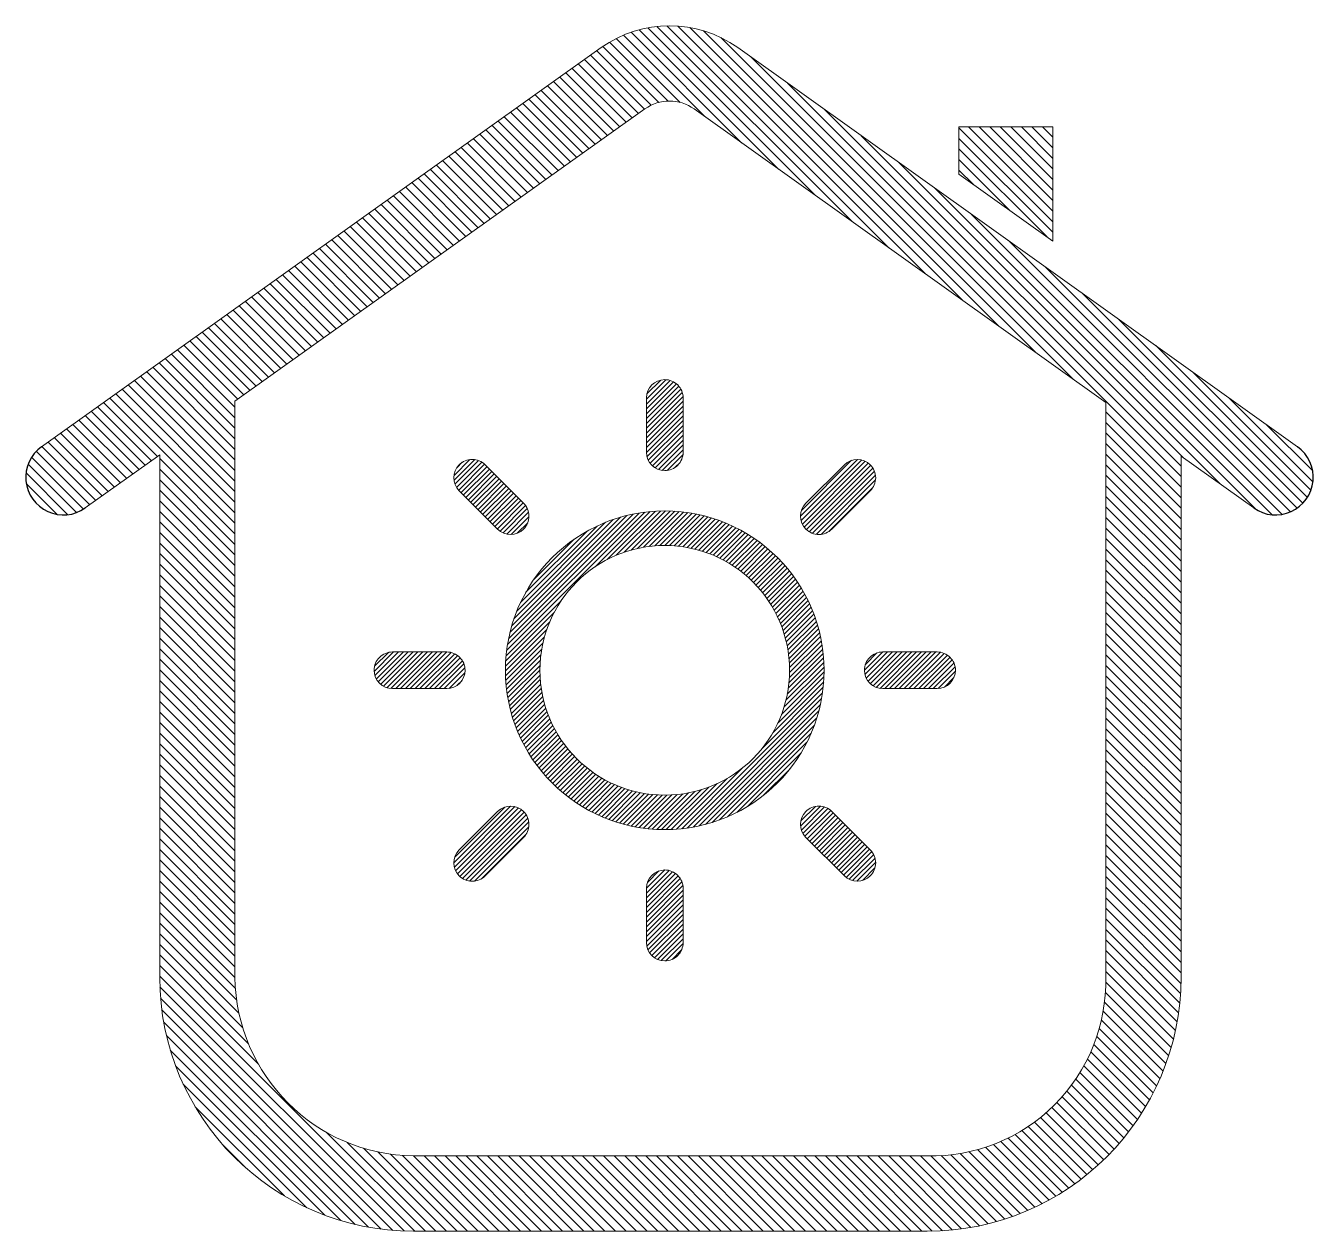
# Model space of a CAD drawing. Header units: inches. Extents: x -244 to 524, y 600 to 1121.
# Drawn here: x 105.9 to 126.57, y 1010.04 to 1029.39 of the extents above; entities that cross this region are included whole.
import ezdxf

# ---------------------------------------------------------------- set-up
doc = ezdxf.new("R2010")
doc.units = ezdxf.units.IN
doc.layers.add('DWG', color=7, linetype='Continuous')

msp = doc.modelspace()

# ---------------------------------------------------------------- hatches: boundary and pattern name
h = msp.add_hatch()
h.set_pattern_fill('ANSI31', color=256, scale=0.03775200000000001, angle=180)
h.set_pattern_definition([(135, (39771.73159669335, -3560.021948590676), (0.08475565727065068, 0.0847556572706507), [])])
edge = h.paths.add_edge_path(flags=16)
edge.add_arc((120.4313194354665, 1014.056500803626), 2.804358016337945, -91.25370356869422, 1.2596779101122024, ccw=False)
edge.add_line((120.3699614588007, 1011.252814108843), (112.1259858684279, 1011.252814108839))
edge.add_arc((112.1614221977096, 1014.155108944325), 2.902511161997623, 180.6935628474613, 269.3004669271686, ccw=False)
edge.add_line((109.2591236855113, 1014.119975034617), (109.2591236855254, 1023.366350435246))
edge.add_line((109.2591236855254, 1023.366350435246), (115.838489068665, 1028.057645850097))
edge.add_arc((116.2330922052077, 1027.504229791824), 0.6796918190802873, 54.50993046500702, 125.49006953424751, ccw=False)
edge.add_line((116.6276953417578, 1028.057645850092), (123.2349997171062, 1023.346429050978))
edge.add_line((123.2349997171062, 1023.346429050978), (123.2349997170923, 1014.118151125776))
edge = h.paths.add_edge_path()
edge.add_arc((106.5048101409417, 1022.143940532875), 0.6037434649636539, 125.49006953456649, 305.49006953469797, ccw=False)
edge.add_line((106.1542997209929, 1022.635518214419), (115.1374682287667, 1029.040801213196))
edge.add_arc((116.2330922052116, 1027.504229791812), 1.887178749031679, 54.50993046543363, 125.49006953456649, ccw=False)
edge.add_line((117.3287161816496, 1029.040801213196), (126.3118846894303, 1022.635518214419))
edge.add_arc((125.9613742694812, 1022.143940532875), 0.6037434649636539, -125.49006953468893, 54.50993046543363, ccw=False)
edge.add_line((125.610863849532, 1021.652362851331), (124.4430637170913, 1022.485041246244))
edge.add_line((124.4430637170913, 1022.485041246247), (124.4430637170913, 1014.119022948959))
edge.add_arc((120.3687908769757, 1014.119022948955), 4.07427284011854, -90, 5.212541509536095e-11, ccw=False)
edge.add_line((120.3687908769757, 1010.044750108842), (112.1253325256351, 1010.044750108842))
edge.add_arc((112.1253325256351, 1014.119022948959), 4.07427284011854, 180, 270, ccw=False)
edge.add_line((108.0510596855195, 1014.119022948959), (108.0510596855195, 1022.504962630503))
edge.add_line((108.0510596855195, 1022.5049626305), (106.8553205608909, 1021.652362851331))
h.paths.add_polyline_path([(120.8792266482091, 1027.769800948387), (120.879226648202, 1027.009567103122), (122.3867075990642, 1025.934685551346), (122.3867075990573, 1027.769800948387)], flags=16)
h = msp.add_hatch()
h.set_pattern_fill('ANSI31', color=256, scale=0.0173079648976818)
h.set_pattern_definition([(44.99999999999999, (-10012.93859040948, 1527.793268731551), (-0.03885748942891425, 0.03885748942891422), [])])
edge = h.paths.add_edge_path()
edge.add_arc((119.2478933925625, 1015.956082168768), 0.2942354032651394, 224.9999999990908, 314.9999999985288, ccw=False)
edge.add_line((119.0398375436452, 1015.748026319857), (118.4232644606681, 1016.364599402823))
edge.add_arc((118.631320309583, 1016.572655251742), 0.294235403268917, 135.0000000006199, 225.0000000004381, ccw=False)
edge.add_arc((118.6313203095848, 1016.572655251736), 0.294235403273968, 44.999999999884324, 135.0000000001157, ccw=False)
edge.add_line((118.8393761585056, 1016.780711100656), (119.4559492414711, 1016.164138017689))
edge.add_arc((119.2478933925518, 1015.956082168768), 0.2942354032732675, -45.000000000119826, 45.000000000119826, ccw=False)
edge = h.paths.add_edge_path()
edge.add_arc((113.0662807185274, 1022.137694842803), 0.2942354032671979, 135.0000000016076, 225.0000000010373)
edge.add_line((112.8582248696158, 1021.929638993884), (113.4747979525775, 1021.313065910912))
edge.add_arc((113.6828538015003, 1021.521121759828), 0.294235403272355, 224.9999999989751, 314.9999999987767)
edge.add_arc((113.6828538014954, 1021.521121759825), 0.2942354032736072, 314.9999999998802, 405.0000000001198)
edge.add_line((113.890909650415, 1021.729177608745), (113.2743365674475, 1022.345750691712))
edge.add_arc((113.0662807185269, 1022.137694842793), 0.294235403273968, 44.99999999988428, 135.0000000001157)
edge = h.paths.add_edge_path()
edge.add_arc((113.0662807185288, 1015.956082168759), 0.2942354032665188, 134.9999999994917, 224.9999999989214, ccw=False)
edge.add_line((112.8582248696158, 1016.164138017676), (113.4747979525775, 1016.780711100646))
edge.add_arc((113.6828538015013, 1016.572655251731), 0.294235403272355, 45.000000001487706, 135.0000000012894, ccw=False)
edge.add_arc((113.6828538014942, 1016.572655251734), 0.294235403275305, -45.000000000119826, 45.000000000119826, ccw=False)
edge.add_line((113.890909650415, 1016.364599402813), (113.2743365674475, 1015.748026319846))
edge.add_arc((113.0662807185299, 1015.956082168765), 0.2942354032712514, 224.9999999995537, 314.99999999978513, ccw=False)
edge = h.paths.add_edge_path()
edge.add_arc((119.2478933925597, 1022.137694842789), 0.294235403269214, 45.00000000153734, 135.0000000009753)
edge.add_line((119.0398375436395, 1022.345750691703), (118.4232644606719, 1021.729177608736))
edge.add_arc((118.6313203095845, 1021.521121759816), 0.2942354032682379, 134.999999999033, 224.9999999988511)
edge.add_arc((118.6313203095855, 1021.521121759823), 0.294235403273968, 224.999999999752, 314.9999999999835)
edge.add_line((118.8393761585056, 1021.313065910903), (119.4559492414711, 1021.92963899387))
edge.add_arc((119.2478933925511, 1022.137694842791), 0.2942354032742863, 314.9999999998802, 405.0000000001198)
edge = h.paths.add_edge_path()
edge.add_arc((120.5281472960176, 1019.046888505791), 0.2942354032694502, 269.9999999985564, 359.9999999979895, ccw=False)
edge.add_line((120.5281472960101, 1018.752653102521), (119.6561812798797, 1018.752653102518))
edge.add_arc((119.6561812798776, 1019.046888505783), 0.2942354032650983, 180.0000000006078, 270.0000000004208, ccw=False)
edge.add_arc((119.656181279883, 1019.046888505785), 0.2942354032705007, 90.00000000063119, 180.000000000865, ccw=False)
edge.add_line((119.6561812798797, 1019.341123909055), (120.5281472960101, 1019.341123909055))
edge.add_arc((120.5281472960116, 1019.04688850578), 0.2942354032753027, 7.008793545537628e-11, 90.00000000030388, ccw=False)
edge = h.paths.add_edge_path()
edge.add_arc((111.7860268150607, 1019.046888505786), 0.2942354032646481, 180.0000000010754, 270.0000000005085)
edge.add_line((111.7860268150634, 1018.752653102521), (112.6579928311995, 1018.752653102518))
edge.add_arc((112.6579928312035, 1019.046888505785), 0.2942354032670191, 269.9999999992052, 359.9999999990181)
edge.add_arc((112.6579928311982, 1019.046888505783), 0.2942354032724215, 359.9999999995091, 449.9999999997428)
edge.add_line((112.6579928311995, 1019.341123909055), (111.7860268150671, 1019.341123909055))
edge.add_arc((111.7860268150685, 1019.046888505783), 0.2942354032724215, 90.00000000025715, 180.0000000004909)
edge = h.paths.add_edge_path()
edge.add_arc((116.1570870555473, 1014.675828265301), 0.2942354032662988, 179.9999999988779, 269.99999999831095, ccw=False)
edge.add_line((115.862851652281, 1014.675828265307), (115.8628516522772, 1015.547794281435))
edge.add_arc((116.1570870555458, 1015.547794281441), 0.2942354032686999, 90.00000000140273, 180.0000000012157, ccw=False)
edge.add_arc((116.1570870555421, 1015.547794281433), 0.2942354032772237, 4.4417447497835383e-10, 90.00000000067803, ccw=False)
edge.add_line((116.4513224588194, 1015.547794281435), (116.4513224588194, 1014.675828265309))
edge.add_arc((116.1570870555426, 1014.675828265312), 0.2942354032767435, 269.9999999992285, 359.9999999994623, ccw=False)
edge = h.paths.add_edge_path()
edge.add_arc((116.157087055547, 1023.417948746258), 0.2942354032660587, 90.00000000164229, 180.0000000010754)
edge.add_line((115.862851652281, 1023.417948746252), (115.8628516522772, 1022.545982730125))
edge.add_arc((116.1570870555462, 1022.545982730118), 0.29423540326894, 179.9999999987376, 269.9999999985505)
edge.add_arc((116.157087055542, 1022.545982730127), 0.2942354032774637, 269.9999999993688, 359.9999999996026)
edge.add_line((116.4513224588194, 1022.545982730125), (116.4513224588194, 1023.417948746251))
edge.add_arc((116.1570870555428, 1023.417948746248), 0.2942354032765034, 5.844425387247636e-10, 90.00000000081822)
edge = h.paths.add_edge_path(flags=17)
edge.add_arc((116.1570870555387, 1019.04688850578), 2.003357676128128, 0, 360)
edge = h.paths.add_edge_path()
edge.add_arc((116.1570870555387, 1019.04688850578), 2.557212552853946, 0, 360)

# ---------------------------------------------------------------- linework, layer by layer
at = {"lineweight": 5}
for p, q in [((122.3867075990573, 1027.769800948387), (120.8792266482091, 1027.769800948387)), ((120.8792266482091, 1027.769800948387), (120.879226648202, 1027.009567103122)), ((122.3867075990642, 1025.934685551346), (122.3867075990573, 1027.769800948387)), ((108.0510596855195, 1022.504962630503), (108.0510596855195, 1014.119022948959)), ((112.1253325256351, 1010.044750108842), (120.3687908769757, 1010.044750108842))]:
    msp.add_line(p, q, dxfattribs=at)
for points in [[(123.2349997170923, 1014.118151125776, -0.427120995568998), (120.3699614588007, 1011.252814108843), (112.1259858684279, 1011.252814108839, -0.4071099223713556), (109.2591236855113, 1014.119975034617), (109.2591236855254, 1023.366350435246), (115.838489068665, 1028.057645850097, -0.320006987056224), (116.6276953417578, 1028.057645850092), (123.2349997171062, 1023.346429050978)], [(116.1570870555387, 1023.712184149524, 0.4142135623701922), (115.862851652281, 1023.417948746252), (115.8628516522772, 1022.545982730125, 0.414213562372151), (116.1570870555387, 1022.251747326849, 0.4142135623743056), (116.4513224588194, 1022.545982730125), (116.4513224588194, 1023.417948746251, 0.4142135623743056)], [(112.8582248696061, 1022.345750691712, 0.4142135623701922), (112.8582248696158, 1021.929638993884), (113.4747979525775, 1021.313065910912, 0.414213562372151), (113.890909650415, 1021.313065910904, 0.4142135623743056), (113.890909650415, 1021.729177608745), (113.2743365674475, 1022.345750691712, 0.4142135623743056)], [(119.4559492414711, 1022.345750691712, 0.4142135623701922), (119.0398375436395, 1022.345750691703), (118.4232644606719, 1021.729177608736, 0.414213562372151), (118.4232644606643, 1021.313065910904, 0.4142135623743056), (118.8393761585056, 1021.313065910903), (119.4559492414711, 1021.92963899387, 0.4142135623743056)], [(111.491791411796, 1019.04688850578, 0.4142135623701922), (111.7860268150634, 1018.752653102521), (112.6579928311995, 1018.752653102518, 0.414213562372151), (112.9522282344705, 1019.04688850578, 0.4142135623743056), (112.6579928311995, 1019.341123909055), (111.7860268150671, 1019.341123909055, 0.4142135623743056)], [(120.822382699287, 1019.04688850578, -0.4142135623701922), (120.5281472960101, 1018.752653102521), (119.6561812798797, 1018.752653102518, -0.414213562372151), (119.3619458766124, 1019.04688850578, -0.4142135623743056), (119.6561812798797, 1019.341123909055), (120.5281472960101, 1019.341123909055, -0.4142135623743056)], [(112.8582248696101, 1015.748026319848, -0.4142135623701922), (112.8582248696158, 1016.164138017676), (113.4747979525775, 1016.780711100646, -0.414213562372151), (113.890909650415, 1016.780711100656, -0.4142135623743056), (113.890909650415, 1016.364599402813), (113.2743365674475, 1015.748026319846, -0.4142135623743056)], [(119.4559492414711, 1015.748026319848, -0.4142135623701922), (119.0398375436452, 1015.748026319857), (118.4232644606681, 1016.364599402823, -0.414213562372151), (118.4232644606643, 1016.780711100656, -0.4142135623743056), (118.8393761585056, 1016.780711100656), (119.4559492414711, 1016.164138017689, -0.4142135623743056)], [(116.1570870555387, 1014.381592862035, -0.4142135623701922), (115.862851652281, 1014.675828265307), (115.8628516522772, 1015.547794281435, -0.414213562372151), (116.1570870555387, 1015.84202968471, -0.4142135623743056), (116.4513224588194, 1015.547794281435), (116.4513224588194, 1014.675828265309, -0.4142135623743056)]]:
    msp.add_lwpolyline(points, format="xyb", close=True, dxfattribs=at)
for radius in [2.557212552853946, 2.003357676128128]:
    msp.add_circle((116.1570870555387, 1019.04688850578), radius, dxfattribs=at)
for centre, start, end in [((106.5048101409417, 1022.143940532875), 125.4900695345509, 305.490069534662), ((125.9613742694812, 1022.143940532875), 234.5099304653185, 54.50993046542859)]:
    msp.add_arc(centre, 0.603743464963654, start, end)
for centre, start, end in [((112.1253325256351, 1014.119022948959), 180, 270), ((120.3687908769757, 1014.119022948955), 270, 0)]:
    msp.add_arc(centre, 4.07427284011854, start, end, dxfattribs=at)
at = {"layer": 'DWG', "lineweight": 5}
for p, q in [((115.1374682287667, 1029.040801213196), (106.1542997209929, 1022.635518214419)), ((117.3287161816496, 1029.040801213196), (126.3118846894303, 1022.635518214419)), ((120.879226648202, 1027.009567103122), (122.3867075990708, 1025.934685551346)), ((106.8553205608909, 1021.652362851331), (108.0510596855195, 1022.5049626305)), ((124.4430637170913, 1022.485041246247), (124.4430637170913, 1014.119022948959)), ((125.610863849532, 1021.652362851331), (124.4430637170913, 1022.485041246244))]:
    msp.add_line(p, q, dxfattribs=at)
msp.add_arc((116.2330922052116, 1027.504229791812), 1.887178749031679, 54.50993046544235, 125.4900695345569, dxfattribs=at)

doc.saveas('drawing.dxf')
